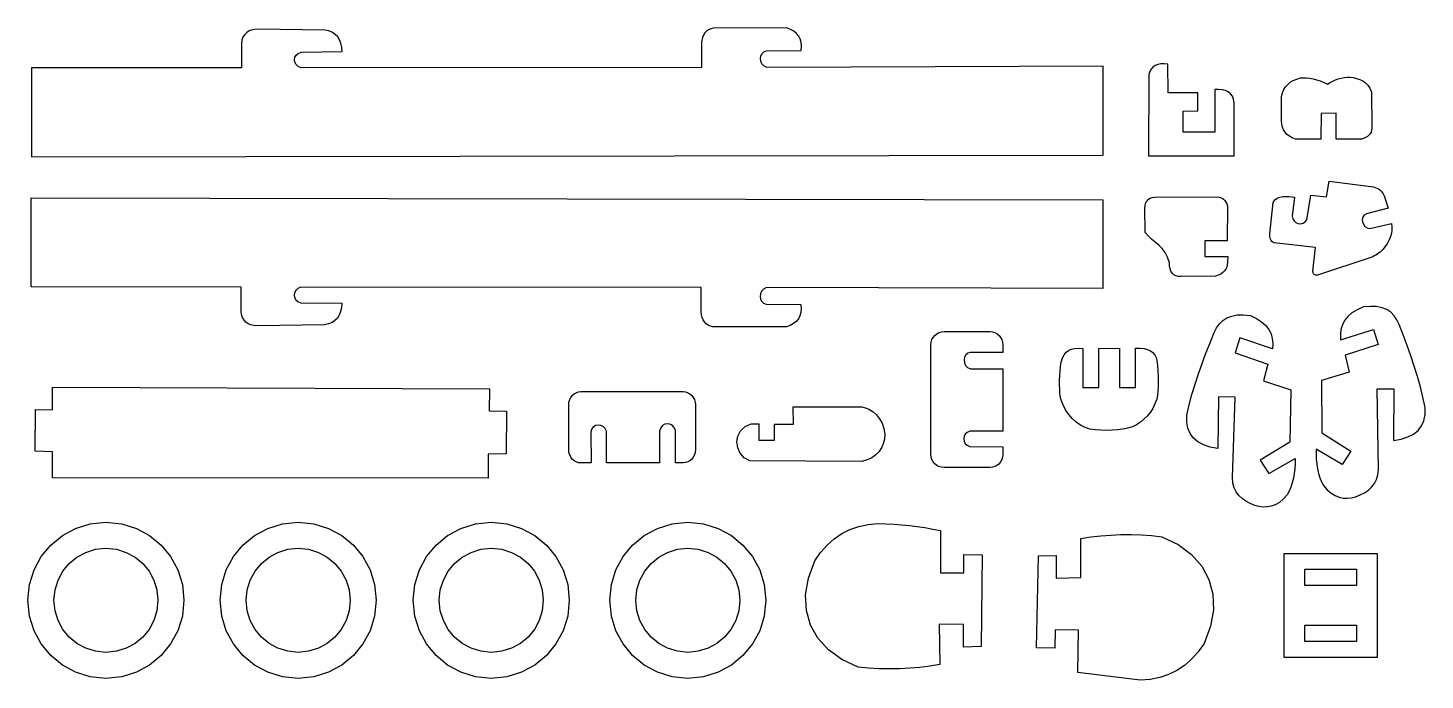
# Model space of a CAD drawing. Extents: x -147 to 762, y -188 to 192.
# Drawn here: x 482 to 750.6, y 67.2 to 192.5 of the extents above; entities that cross this region are included whole.
import ezdxf

# ---------------------------------------------------------------- set-up
doc = ezdxf.new("R2010")
doc.units = 0
doc.header["$MEASUREMENT"] = 0
doc.layers.add('CAMADA_1', color=7, linetype='CONTINUOUS')

msp = doc.modelspace()

# ---------------------------------------------------------------- linework, layer by layer
at = {"layer": 'CAMADA_1', "color": 250}
for points in [[(482.6538, 184.7704), (482.6538, 167.6695), (688.7072, 168.043), (688.7072, 185.0949), (624.0043, 184.8558), (623.4591, 185.1635), (623.0804, 185.5837), (622.862, 186.0738), (622.7975, 186.5916), (622.8809, 187.0945), (623.1059, 187.5402), (623.4664, 187.8861), (623.956, 188.0899), (630.6324, 188.1107), (630.7126, 188.9448), (630.654, 189.6838), (630.4651, 190.3338), (630.1546, 190.9006), (629.7312, 191.3901), (629.2036, 191.8082), (628.5803, 192.161), (627.8701, 192.4542), (613.7226, 192.4135), (613.2375, 192.2913), (612.8044, 192.0956), (612.4266, 191.8296), (612.1078, 191.4965), (611.8513, 191.0996), (611.6607, 190.642), (611.5395, 190.1268), (611.4911, 189.5574), (611.4911, 184.8484), (534.5216, 184.802), (533.9384, 185.0567), (533.5324, 185.4252), (533.2978, 185.8677), (533.2286, 186.3442), (533.3192, 186.8148), (533.5636, 187.2394), (533.9561, 187.5783), (534.4908, 187.7913), (542.3624, 187.9078), (542.3027, 188.7559), (542.1448, 189.5116), (541.8877, 190.1739), (541.5305, 190.742), (541.0723, 191.215), (540.5121, 191.592), (539.849, 191.8723), (539.0822, 192.0548), (526.1623, 192.2312), (525.5051, 192.181), (524.9188, 192.0491), (524.4054, 191.833), (523.9671, 191.5304), (523.606, 191.1386), (523.3244, 190.6552), (523.1244, 190.0776), (523.0081, 189.4035), (523.0081, 184.7947), (482.6538, 184.7704)], [(713.9053, 178.0894), (713.7747, 178.7616), (713.5282, 179.3289), (713.1752, 179.793), (712.7254, 180.1556), (712.1883, 180.4185), (711.5734, 180.5832), (710.8903, 180.6515), (710.1485, 180.6252), (710.1485, 172.4072), (704.0906, 172.4541), (704.0906, 176.4927), (706.8613, 176.5397), (706.8613, 180.0147), (701.1852, 180.0147), (701.1322, 185.5091), (700.4091, 185.5686), (699.7607, 185.5419), (699.1876, 185.4283), (698.6903, 185.2274), (698.2693, 184.9383), (697.9251, 184.5606), (697.6582, 184.0936), (697.4693, 183.5368), (697.4223, 167.899), (713.9053, 167.899), (713.9053, 178.0894)], [(726.6539, 182.8447), (727.2194, 182.8761), (727.8132, 182.86), (728.4322, 182.7947), (729.0732, 182.6783), (729.7331, 182.5089), (730.4087, 182.2849), (731.097, 182.0043), (731.7947, 181.6653), (732.3017, 181.9682), (732.8206, 182.2369), (733.3512, 182.4687), (733.8933, 182.661), (734.4467, 182.8114), (735.0113, 182.917), (735.5868, 182.9755), (736.1732, 182.9841), (736.7942, 182.9129), (737.4155, 182.7751), (738.0213, 182.5647), (738.5957, 182.2758), (739.1228, 181.9023), (739.5868, 181.4381), (739.9718, 180.8773), (740.262, 180.2138), (740.3527, 173.2585), (740.3024, 172.839), (740.1878, 172.4602), (740.012, 172.1233), (739.7782, 171.8297), (739.4896, 171.5804), (739.1494, 171.3768), (738.7606, 171.2201), (738.3266, 171.1115), (733.4882, 171.0812), (733.4579, 176.0709), (730.5851, 176.0104), (730.5549, 171.0812), (725.6862, 171.1115), (725.0359, 171.3386), (724.485, 171.6335), (724.0282, 171.9924), (723.6601, 172.4119), (723.375, 172.888), (723.1677, 173.417), (723.0327, 173.9954), (722.9645, 174.6194), (722.9645, 179.3066), (723.1611, 179.9887), (723.4258, 180.6013), (723.7622, 181.1449), (724.1742, 181.6199), (724.6656, 182.0269), (725.2401, 182.3664), (725.9016, 182.6388), (726.6539, 182.8447)], [(721.3546, 158.939), (721.7156, 159.4266), (722.1631, 159.7626), (722.6754, 159.9712), (723.2306, 160.0764), (723.8071, 160.1024), (724.3829, 160.0733), (724.9364, 160.0133), (725.4458, 159.9463), (725.0171, 156.2872), (725.1311, 155.7775), (725.3914, 155.369), (725.7594, 155.0712), (726.1969, 154.8934), (726.6654, 154.8448), (727.1264, 154.935), (727.5414, 155.1731), (727.8722, 155.5685), (728.5945, 160.3538), (731.6362, 160.0115), (732.1285, 163.0317), (740.6729, 161.9227), (741.0053, 161.8128), (741.315, 161.6773), (741.602, 161.5145), (741.8663, 161.3226), (742.1076, 161.0997), (742.3261, 160.8442), (742.5216, 160.5543), (742.694, 160.2281), (743.4812, 157.8209), (739.3141, 156.7152), (738.8762, 156.4715), (738.6116, 156.1068), (738.507, 155.6661), (738.5494, 155.1946), (738.7257, 154.7372), (739.0228, 154.339), (739.4275, 154.045), (739.9268, 153.9003), (744.1249, 154.8937), (744.2039, 154.2629), (744.196, 153.6339), (744.1035, 153.006), (743.9284, 152.3787), (743.6729, 151.7513), (743.3394, 151.1234), (742.9298, 150.4942), (742.4465, 149.8633), (742.1831, 149.6231), (741.9202, 149.4008), (741.6548, 149.1942), (741.3835, 149.0011), (741.1033, 148.8193), (740.8107, 148.6468), (740.5028, 148.4813), (740.1762, 148.3208), (729.8819, 144.9313), (729.6796, 144.9281), (729.5054, 144.9561), (729.359, 145.0146), (729.2397, 145.1033), (729.1472, 145.2217), (729.0811, 145.3692), (729.0408, 145.5454), (729.0259, 145.7498), (729.5384, 150.2435), (721.5271, 151.142), (721.316, 151.2815), (721.135, 151.4523), (720.9851, 151.6497), (720.8672, 151.8693), (720.7822, 152.1064), (720.7311, 152.3564), (720.7148, 152.6148), (720.7344, 152.8769), (721.3546, 158.939)], [(482.5885, 142.6898), (482.5885, 159.7907), (688.6419, 159.4172), (688.6419, 142.3653), (623.939, 142.6044), (623.3938, 142.2967), (623.0151, 141.8765), (622.7967, 141.3864), (622.7322, 140.8686), (622.8156, 140.3657), (623.0406, 139.92), (623.4011, 139.5741), (623.8907, 139.3703), (630.5671, 139.3495), (630.6473, 138.5154), (630.5887, 137.7764), (630.3998, 137.1264), (630.0893, 136.5596), (629.6659, 136.0701), (629.1383, 135.652), (628.515, 135.2992), (627.8048, 135.006), (613.6573, 135.0467), (613.1722, 135.1689), (612.7391, 135.3646), (612.3613, 135.6306), (612.0425, 135.9637), (611.786, 136.3606), (611.5954, 136.8182), (611.4742, 137.3334), (611.4258, 137.9028), (611.4258, 142.6118), (534.4563, 142.6582), (533.8731, 142.4035), (533.4671, 142.035), (533.2325, 141.5925), (533.1633, 141.116), (533.2539, 140.6454), (533.4983, 140.2208), (533.8908, 139.8819), (534.4255, 139.6689), (542.2971, 139.5524), (542.2374, 138.7043), (542.0795, 137.9486), (541.8224, 137.2863), (541.4652, 136.7182), (541.007, 136.2452), (540.4468, 135.8682), (539.7837, 135.5879), (539.0169, 135.4054), (526.097, 135.229), (525.4398, 135.2792), (524.8535, 135.4111), (524.3401, 135.6272), (523.9018, 135.9298), (523.5407, 136.3216), (523.2591, 136.805), (523.0591, 137.3826), (522.9428, 138.0567), (522.9428, 142.6655), (482.5885, 142.6898)], [(696.6867, 157.9204), (696.7447, 158.3204), (696.8442, 158.6937), (696.9897, 159.0325), (697.1857, 159.3292), (697.4367, 159.576), (697.7472, 159.7652), (698.1219, 159.8891), (698.5651, 159.9398), (710.6338, 159.9867), (710.9632, 159.9524), (711.2788, 159.8708), (711.5757, 159.7385), (711.8489, 159.5523), (712.0936, 159.3089), (712.3046, 159.0049), (712.4771, 158.6371), (712.6062, 158.2022), (712.5592, 151.5808), (708.2389, 151.5808), (708.2389, 148.5284), (712.6593, 148.5284), (712.5885, 147.4122), (712.5472, 146.9441), (712.437, 146.5121), (712.2565, 146.1179), (712.0045, 145.7631), (711.6799, 145.4493), (711.2815, 145.1784), (710.8079, 144.9519), (710.2581, 144.7715), (703.6837, 144.7246), (703.1231, 144.7315), (702.6489, 144.8381), (702.2577, 145.0406), (701.9462, 145.335), (701.711, 145.7175), (701.5487, 146.1841), (701.4561, 146.7311), (701.4296, 147.3544), (701.0854, 148.4309), (700.6042, 149.3187), (700.0206, 150.0622), (699.3693, 150.7062), (698.685, 151.2951), (698.0023, 151.8736), (697.356, 152.4861), (696.7806, 153.1774), (696.6867, 157.9204)], [(721.2387, 130.7897), (714.9876, 132.9032), (714.0361, 130.0095), (720.343, 127.865), (719.4925, 124.6505), (724.7882, 122.932), (724.5616, 112.8407), (718.871, 109.4348), (720.5361, 106.8588), (725.5712, 109.7342), (725.58, 108.7757), (725.5295, 107.8136), (725.421, 106.8618), (725.2559, 105.9344), (725.0357, 105.0452), (724.7617, 104.2082), (724.4354, 103.4373), (724.0582, 102.7466), (723.3216, 101.9301), (722.5625, 101.3051), (721.7868, 100.856), (721.0006, 100.5672), (720.2097, 100.423), (719.4203, 100.4078), (718.6383, 100.506), (717.8697, 100.702), (716.9522, 101.0719), (716.1253, 101.513), (715.3975, 102.0318), (714.777, 102.6349), (714.2722, 103.3287), (713.8914, 104.1199), (713.643, 105.015), (713.5352, 106.0204), (714.0724, 121.4982), (710.8533, 121.5649), (710.7241, 111.6418), (709.2563, 111.9391), (707.9856, 112.3728), (706.9171, 112.9469), (706.0558, 113.6655), (705.4067, 114.5325), (704.9748, 115.552), (704.7651, 116.7281), (704.7826, 118.0648), (705.2349, 120.0394), (705.7602, 122.019), (706.3512, 124.0026), (707.001, 125.989), (707.7023, 127.9772), (708.448, 129.966), (709.2309, 131.9543), (710.044, 133.941), (710.5, 134.8447), (711.0531, 135.6211), (711.7134, 136.2628), (712.4913, 136.7622), (713.3971, 137.1118), (714.441, 137.3042), (715.6333, 137.3319), (716.9842, 137.1874), (718.1744, 136.6435), (719.1573, 136.0175), (719.9426, 135.3138), (720.5397, 134.5371), (720.9583, 133.6917), (721.208, 132.7824), (721.2982, 131.8135), (721.2387, 130.7897)], [(734.348, 132.5216), (740.6358, 134.5232), (741.5355, 131.613), (735.1914, 129.5814), (735.9842, 126.3522), (730.6588, 124.7285), (730.7052, 114.6348), (736.334, 111.1278), (734.6232, 108.582), (729.6403, 111.5468), (729.6143, 110.5886), (729.6477, 109.6258), (729.7392, 108.6722), (729.8877, 107.742), (730.092, 106.849), (730.3509, 106.0073), (730.6634, 105.2308), (731.0282, 104.5334), (731.7501, 103.7039), (732.498, 103.0654), (733.2655, 102.6026), (734.0465, 102.2997), (734.8347, 102.1414), (735.6237, 102.1121), (736.4073, 102.1964), (737.1793, 102.3786), (738.1033, 102.732), (738.9379, 103.1583), (739.6749, 103.664), (740.306, 104.2559), (740.8231, 104.9406), (741.218, 105.7249), (741.4824, 106.6153), (741.6081, 107.6187), (741.3473, 123.1037), (744.567, 123.1129), (744.519, 113.1891), (745.9919, 113.4601), (747.2701, 113.8711), (748.3487, 114.426), (749.2227, 115.1291), (749.8872, 115.9844), (750.3372, 116.9961), (750.5679, 118.1682), (750.5743, 119.505), (750.1573, 121.4873), (749.6675, 123.476), (749.1119, 125.4698), (748.4977, 127.4675), (747.832, 129.4679), (747.122, 131.4697), (746.3747, 133.4717), (745.5972, 135.4726), (745.1574, 136.3843), (744.6183, 137.1705), (743.9695, 137.8238), (743.2006, 138.3371), (742.3012, 138.7028), (741.2609, 138.9138), (740.0693, 138.9628), (738.716, 138.8424), (737.5163, 138.3199), (736.5223, 137.7115), (735.7247, 137.022), (735.1138, 136.256), (734.6801, 135.4182), (734.4143, 134.5135), (734.3067, 133.5463), (734.348, 132.5216)], [(658.0941, 134.1174), (666.8817, 134.1174), (667.3894, 134.0658), (667.863, 133.918), (668.2921, 133.6843), (668.6665, 133.3751), (668.9757, 133.0007), (669.2094, 132.5716), (669.3572, 132.098), (669.4088, 131.5903), (669.4088, 130.0969), (663.1335, 130.0969), (662.6417, 129.9614), (662.2794, 129.6397), (662.0524, 129.1881), (661.9668, 128.663), (662.0283, 128.1206), (662.243, 127.6173), (662.6169, 127.2093), (663.1557, 126.9531), (669.4088, 126.938), (669.4088, 114.9916), (663.0336, 114.9915), (662.5306, 114.7497), (662.1707, 114.3975), (661.9541, 113.9718), (661.8812, 113.5095), (661.9523, 113.0475), (662.1678, 112.6228), (662.5281, 112.2721), (663.0334, 112.0326), (669.4088, 112.0049), (669.4088, 110.5115), (669.3572, 110.0039), (669.2094, 109.5303), (668.9757, 109.1011), (668.6665, 108.7267), (668.2921, 108.4175), (667.8629, 108.1838), (667.3893, 108.036), (666.8817, 107.9844), (658.0941, 107.9844), (657.5864, 108.036), (657.1128, 108.1838), (656.6837, 108.4175), (656.3093, 108.7267), (656.0001, 109.1011), (655.7664, 109.5302), (655.6186, 110.0038), (655.567, 110.5115), (655.567, 131.5903), (655.6186, 132.098), (655.7664, 132.5716), (656.0001, 133.0007), (656.3093, 133.3751), (656.6837, 133.6843), (657.1128, 133.918), (657.5864, 134.0658), (658.0941, 134.1174)], [(687.8566, 130.876), (691.8136, 130.9137), (691.8136, 123.39), (694.9136, 123.39), (694.9116, 130.9126), (695.7798, 130.9292), (696.5517, 130.8526), (697.2245, 130.6848), (697.7953, 130.428), (698.2612, 130.0841), (698.6194, 129.6553), (698.867, 129.1437), (699.0011, 128.5513), (699.1095, 127.5915), (699.1905, 126.5858), (699.2422, 125.5618), (699.2626, 124.547), (699.2499, 123.5689), (699.2022, 122.6551), (699.1174, 121.833), (698.9937, 121.1303), (698.639, 120.2119), (698.2083, 119.3669), (697.7074, 118.5944), (697.1422, 117.8935), (696.5184, 117.2634), (695.8419, 116.7033), (695.1184, 116.2122), (694.3538, 115.7894), (693.426, 115.5369), (692.45, 115.3491), (691.4359, 115.2218), (690.3938, 115.1505), (689.3336, 115.1309), (688.2655, 115.1588), (687.1995, 115.2298), (686.1457, 115.3396), (685.2151, 115.6951), (684.3383, 116.1474), (683.5198, 116.7047), (682.7643, 117.3754), (682.0763, 118.1675), (681.4603, 119.0894), (680.9211, 120.1492), (680.463, 121.3552), (680.3884, 122.204), (680.3414, 123.0571), (680.3215, 123.9147), (680.328, 124.7767), (680.3604, 125.6432), (680.4181, 126.5142), (680.5005, 127.3899), (680.607, 128.2702), (680.8982, 129.0523), (681.2248, 129.674), (681.6016, 130.1503), (682.0435, 130.4963), (682.5652, 130.727), (683.1816, 130.8575), (683.9076, 130.9027), (684.7579, 130.8777), (684.7579, 123.354), (687.8579, 123.354), (687.8566, 130.876)], [(570.4854, 105.932), (486.7295, 106.015), (486.7323, 111.0303), (483.3604, 111.1132), (483.4574, 119.1542), (486.7237, 119.1128), (486.7178, 123.4085), (570.6925, 123.126), (570.637, 118.8641), (573.9532, 118.8227), (573.9159, 110.6402), (570.4774, 110.5872), (570.4854, 105.932)], [(610.3005, 120.0773), (610.3005, 111.384), (610.2524, 110.8818), (610.1147, 110.4133), (609.8968, 109.9887), (609.6086, 109.6183), (609.2597, 109.3124), (608.8597, 109.0813), (608.4183, 108.935), (607.9452, 108.884), (606.4534, 108.884), (606.4534, 115.092), (606.2043, 115.6897), (605.8323, 116.1065), (605.3805, 116.347), (604.8916, 116.4161), (604.4086, 116.3182), (603.9743, 116.0582), (603.6316, 115.6405), (603.4234, 115.07), (603.4093, 108.884), (593.2242, 108.884), (593.2241, 115.0036), (592.9632, 115.5249), (592.5672, 115.8906), (592.0873, 116.0997), (591.5745, 116.1514), (591.0799, 116.0451), (590.6547, 115.7799), (590.35, 115.3549), (590.217, 114.7695), (590.2533, 108.931), (588.2992, 108.884), (587.8262, 108.9261), (587.3849, 109.0681), (586.985, 109.2988), (586.636, 109.6068), (586.3477, 109.9806), (586.1298, 110.409), (585.992, 110.8806), (585.9439, 111.384), (585.9439, 120.0773), (585.992, 120.5795), (586.1297, 121.048), (586.3475, 121.4726), (586.6357, 121.843), (586.9847, 122.1489), (587.3846, 122.38), (587.826, 122.5263), (588.2992, 122.5773), (607.9452, 122.5773), (608.4184, 122.5263), (608.8598, 122.38), (609.2597, 122.1489), (609.6087, 121.843), (609.8969, 121.4726), (610.1147, 121.048), (610.2524, 120.5795), (610.3005, 120.0773)], [(622.47, 116.392), (622.4865, 113.2478), (625.4917, 113.2756), (625.4916, 116.3363), (629.1366, 116.3363), (629.1088, 119.6753), (642.2699, 119.6753), (643.0227, 119.4979), (643.7655, 119.1736), (644.4754, 118.7071), (645.1291, 118.1035), (645.7037, 117.3676), (646.1761, 116.5046), (646.5232, 115.5192), (646.7219, 114.4164), (646.6241, 113.4518), (646.4079, 112.5633), (646.067, 111.7561), (645.595, 111.0357), (644.9857, 110.4074), (644.2326, 109.8767), (643.3295, 109.449), (642.2699, 109.1297), (620.7892, 109.2689), (619.6801, 109.8696), (618.8943, 110.7387), (618.4325, 111.7832), (618.2955, 112.9105), (618.4841, 114.0278), (618.9992, 115.0423), (619.8415, 115.8613), (621.0118, 116.392), (622.47, 116.392)], [(496.9803, 97.4894), (500.0034, 97.1847), (502.8191, 96.3106), (505.3671, 94.9276), (507.5871, 93.096), (509.4187, 90.876), (510.8017, 88.328), (511.6758, 85.5123), (511.9805, 82.4892), (511.6758, 79.4662), (510.8017, 76.6506), (509.4187, 74.1027), (507.5871, 71.8828), (505.3671, 70.0511), (502.8191, 68.6682), (500.0034, 67.7941), (496.9803, 67.4894), (493.9573, 67.7941), (491.1417, 68.6682), (488.5938, 70.0511), (486.3739, 71.8828), (484.5422, 74.1027), (483.1593, 76.6506), (482.2852, 79.4662), (481.9805, 82.4892), (482.2852, 85.5123), (483.1593, 88.328), (484.5422, 90.876), (486.3739, 93.096), (488.5938, 94.9276), (491.1417, 96.3106), (493.9573, 97.1847), (496.9803, 97.4894)], [(533.931, 97.4894), (536.9541, 97.1847), (539.7698, 96.3106), (542.3178, 94.9276), (544.5378, 93.096), (546.3694, 90.876), (547.7524, 88.328), (548.6265, 85.5123), (548.9312, 82.4892), (548.6265, 79.4662), (547.7524, 76.6506), (546.3694, 74.1027), (544.5378, 71.8828), (542.3178, 70.0511), (539.7698, 68.6682), (536.9541, 67.7941), (533.931, 67.4894), (530.908, 67.7941), (528.0924, 68.6682), (525.5445, 70.0511), (523.3246, 71.8828), (521.4929, 74.1027), (520.11, 76.6506), (519.2359, 79.4662), (518.9312, 82.4892), (519.2359, 85.5123), (520.11, 88.328), (521.4929, 90.876), (523.3246, 93.096), (525.5445, 94.9276), (528.0924, 96.3106), (530.908, 97.1847), (533.931, 97.4894)], [(571.0542, 97.4894), (574.0773, 97.1847), (576.893, 96.3106), (579.441, 94.9276), (581.661, 93.096), (583.4926, 90.876), (584.8756, 88.328), (585.7497, 85.5123), (586.0544, 82.4892), (585.7497, 79.4662), (584.8756, 76.6506), (583.4926, 74.1027), (581.661, 71.8828), (579.441, 70.0511), (576.893, 68.6682), (574.0773, 67.7941), (571.0542, 67.4894), (568.0312, 67.7941), (565.2156, 68.6682), (562.6677, 70.0511), (560.4478, 71.8828), (558.6161, 74.1027), (557.2332, 76.6506), (556.3591, 79.4662), (556.0544, 82.4892), (556.3591, 85.5123), (557.2332, 88.328), (558.6161, 90.876), (560.4478, 93.096), (562.6677, 94.9276), (565.2156, 96.3106), (568.0312, 97.1847), (571.0542, 97.4894)], [(608.8412, 97.4894), (611.8643, 97.1847), (614.68, 96.3106), (617.228, 94.9276), (619.448, 93.096), (621.2796, 90.876), (622.6626, 88.328), (623.5367, 85.5123), (623.8414, 82.4892), (623.5367, 79.4662), (622.6626, 76.6506), (621.2796, 74.1027), (619.448, 71.8828), (617.228, 70.0511), (614.68, 68.6682), (611.8643, 67.7941), (608.8412, 67.4894), (605.8182, 67.7941), (603.0026, 68.6682), (600.4547, 70.0511), (598.2348, 71.8828), (596.4031, 74.1027), (595.0202, 76.6506), (594.1461, 79.4662), (593.8414, 82.4892), (594.1461, 85.5123), (595.0202, 88.328), (596.4031, 90.876), (598.2348, 93.096), (600.4547, 94.9276), (603.0026, 96.3106), (605.8182, 97.1847), (608.8412, 97.4894)], [(661.88, 87.7637), (661.9095, 91.2724), (665.4166, 91.2516), (665.236, 73.6043), (661.8582, 73.4549), (661.8138, 77.8255), (657.1849, 77.9115), (657.2792, 70.1322), (655.3817, 69.8323), (653.459, 69.5962), (651.5139, 69.4258), (649.5496, 69.3233), (647.5689, 69.2907), (645.5749, 69.33), (643.5705, 69.4435), (641.5587, 69.633), (638.4373, 71.1054), (635.8583, 72.9755), (633.8477, 75.1988), (632.4317, 77.7309), (631.6365, 80.5273), (631.4882, 83.5437), (632.0129, 86.7355), (633.2368, 90.0584), (634.371, 91.6774), (635.6128, 93.0956), (636.9639, 94.3098), (638.4259, 95.3171), (640.0004, 96.1144), (641.6891, 96.6989), (643.4935, 97.0673), (645.4152, 97.2168), (646.9185, 97.1685), (648.4218, 97.0923), (649.9251, 96.9851), (651.4283, 96.8439), (652.9316, 96.6658), (654.4349, 96.4479), (655.9381, 96.1872), (657.4414, 95.8806), (657.402, 87.7964), (661.88, 87.7637)], [(679.4732, 76.8092), (679.4033, 73.301), (675.8967, 73.3622), (676.2803, 91.0062), (679.6595, 91.1168), (679.6537, 86.7459), (684.3847, 86.9007), (684.424, 94.3848), (686.3185, 94.6629), (688.2271, 94.8771), (690.1503, 95.0254), (692.0887, 95.1056), (694.0425, 95.1158), (696.0123, 95.0538), (697.9985, 94.9176), (700.0017, 94.705), (703.1059, 93.1968), (705.6633, 91.2971), (707.6482, 89.0508), (709.035, 86.5027), (709.798, 83.6973), (709.9116, 80.6794), (709.3502, 77.4938), (708.0881, 74.1852), (706.9354, 72.5793), (705.6773, 71.1755), (704.3123, 69.9769), (702.8388, 68.9865), (701.2552, 68.2073), (699.56, 67.6424), (697.7515, 67.2947), (695.8282, 67.1673), (683.8182, 68.6418), (683.9505, 76.7249), (679.4732, 76.8092)], [(496.9804, 92.4897), (498.9958, 92.2865), (500.873, 91.7038), (502.5717, 90.7818), (504.0517, 89.5607), (505.2728, 88.0807), (506.1948, 86.382), (506.7775, 84.5048), (506.9807, 82.4894), (506.7775, 80.474), (506.1948, 78.5969), (505.2728, 76.8982), (504.0517, 75.4182), (502.5717, 74.1971), (500.873, 73.2751), (498.9958, 72.6924), (496.9804, 72.4892), (494.965, 72.6924), (493.0879, 73.2751), (491.3892, 74.1971), (489.9092, 75.4182), (488.6881, 76.8982), (487.7661, 78.5969), (487.1834, 80.474), (486.9802, 82.4894), (487.1834, 84.5048), (487.7661, 86.382), (488.6881, 88.0807), (489.9092, 89.5607), (491.3892, 90.7818), (493.0879, 91.7038), (494.965, 92.2865), (496.9804, 92.4897)], [(533.9311, 92.4897), (535.9465, 92.2865), (537.8237, 91.7038), (539.5224, 90.7818), (541.0024, 89.5607), (542.2235, 88.0807), (543.1455, 86.382), (543.7282, 84.5048), (543.9314, 82.4894), (543.7282, 80.474), (543.1455, 78.5969), (542.2235, 76.8982), (541.0024, 75.4182), (539.5224, 74.1971), (537.8237, 73.2751), (535.9465, 72.6924), (533.9311, 72.4892), (531.9157, 72.6924), (530.0386, 73.2751), (528.3399, 74.1971), (526.8599, 75.4182), (525.6388, 76.8982), (524.7168, 78.5969), (524.1341, 80.474), (523.9309, 82.4894), (524.1341, 84.5048), (524.7168, 86.382), (525.6388, 88.0807), (526.8599, 89.5607), (528.3399, 90.7818), (530.0386, 91.7038), (531.9157, 92.2865), (533.9311, 92.4897)], [(571.0543, 92.4897), (573.0697, 92.2865), (574.9469, 91.7038), (576.6456, 90.7818), (578.1256, 89.5607), (579.3467, 88.0807), (580.2687, 86.382), (580.8514, 84.5048), (581.0546, 82.4894), (580.8514, 80.474), (580.2687, 78.5969), (579.3467, 76.8982), (578.1256, 75.4182), (576.6456, 74.1971), (574.9469, 73.2751), (573.0697, 72.6924), (571.0543, 72.4892), (569.0389, 72.6924), (567.1618, 73.2751), (565.4631, 74.1971), (563.9831, 75.4182), (562.762, 76.8982), (561.84, 78.5969), (561.2573, 80.474), (561.0541, 82.4894), (561.2573, 84.5048), (561.84, 86.382), (562.762, 88.0807), (563.9831, 89.5607), (565.4631, 90.7818), (567.1618, 91.7038), (569.0389, 92.2865), (571.0543, 92.4897)], [(608.8413, 92.4897), (610.8567, 92.2865), (612.7339, 91.7038), (614.4326, 90.7818), (615.9126, 89.5607), (617.1337, 88.0807), (618.0557, 86.382), (618.6384, 84.5048), (618.8416, 82.4894), (618.6384, 80.474), (618.0557, 78.5969), (617.1337, 76.8982), (615.9126, 75.4182), (614.4326, 74.1971), (612.7339, 73.2751), (610.8567, 72.6924), (608.8413, 72.4892), (606.8259, 72.6924), (604.9488, 73.2751), (603.2501, 74.1971), (601.7701, 75.4182), (600.549, 76.8982), (599.627, 78.5969), (599.0443, 80.474), (598.8411, 82.4894), (599.0443, 84.5048), (599.627, 86.382), (600.549, 88.0807), (601.7701, 89.5607), (603.2501, 90.7818), (604.9488, 91.7038), (606.8259, 92.2865), (608.8413, 92.4897)], [(723.4668, 91.4909), (741.3674, 91.4909), (741.3674, 71.4909), (723.4668, 71.4909), (723.4668, 91.4909)], [(727.4403, 88.4733), (737.3938, 88.4733), (737.3938, 85.3163), (727.4403, 85.3163), (727.4403, 88.4733)], [(727.4403, 77.7306), (737.3938, 77.7306), (737.3938, 74.5736), (727.4403, 74.5736), (727.4403, 77.7306)]]:
    msp.add_lwpolyline(points, close=True, dxfattribs=at)

doc.saveas('drawing.dxf')
